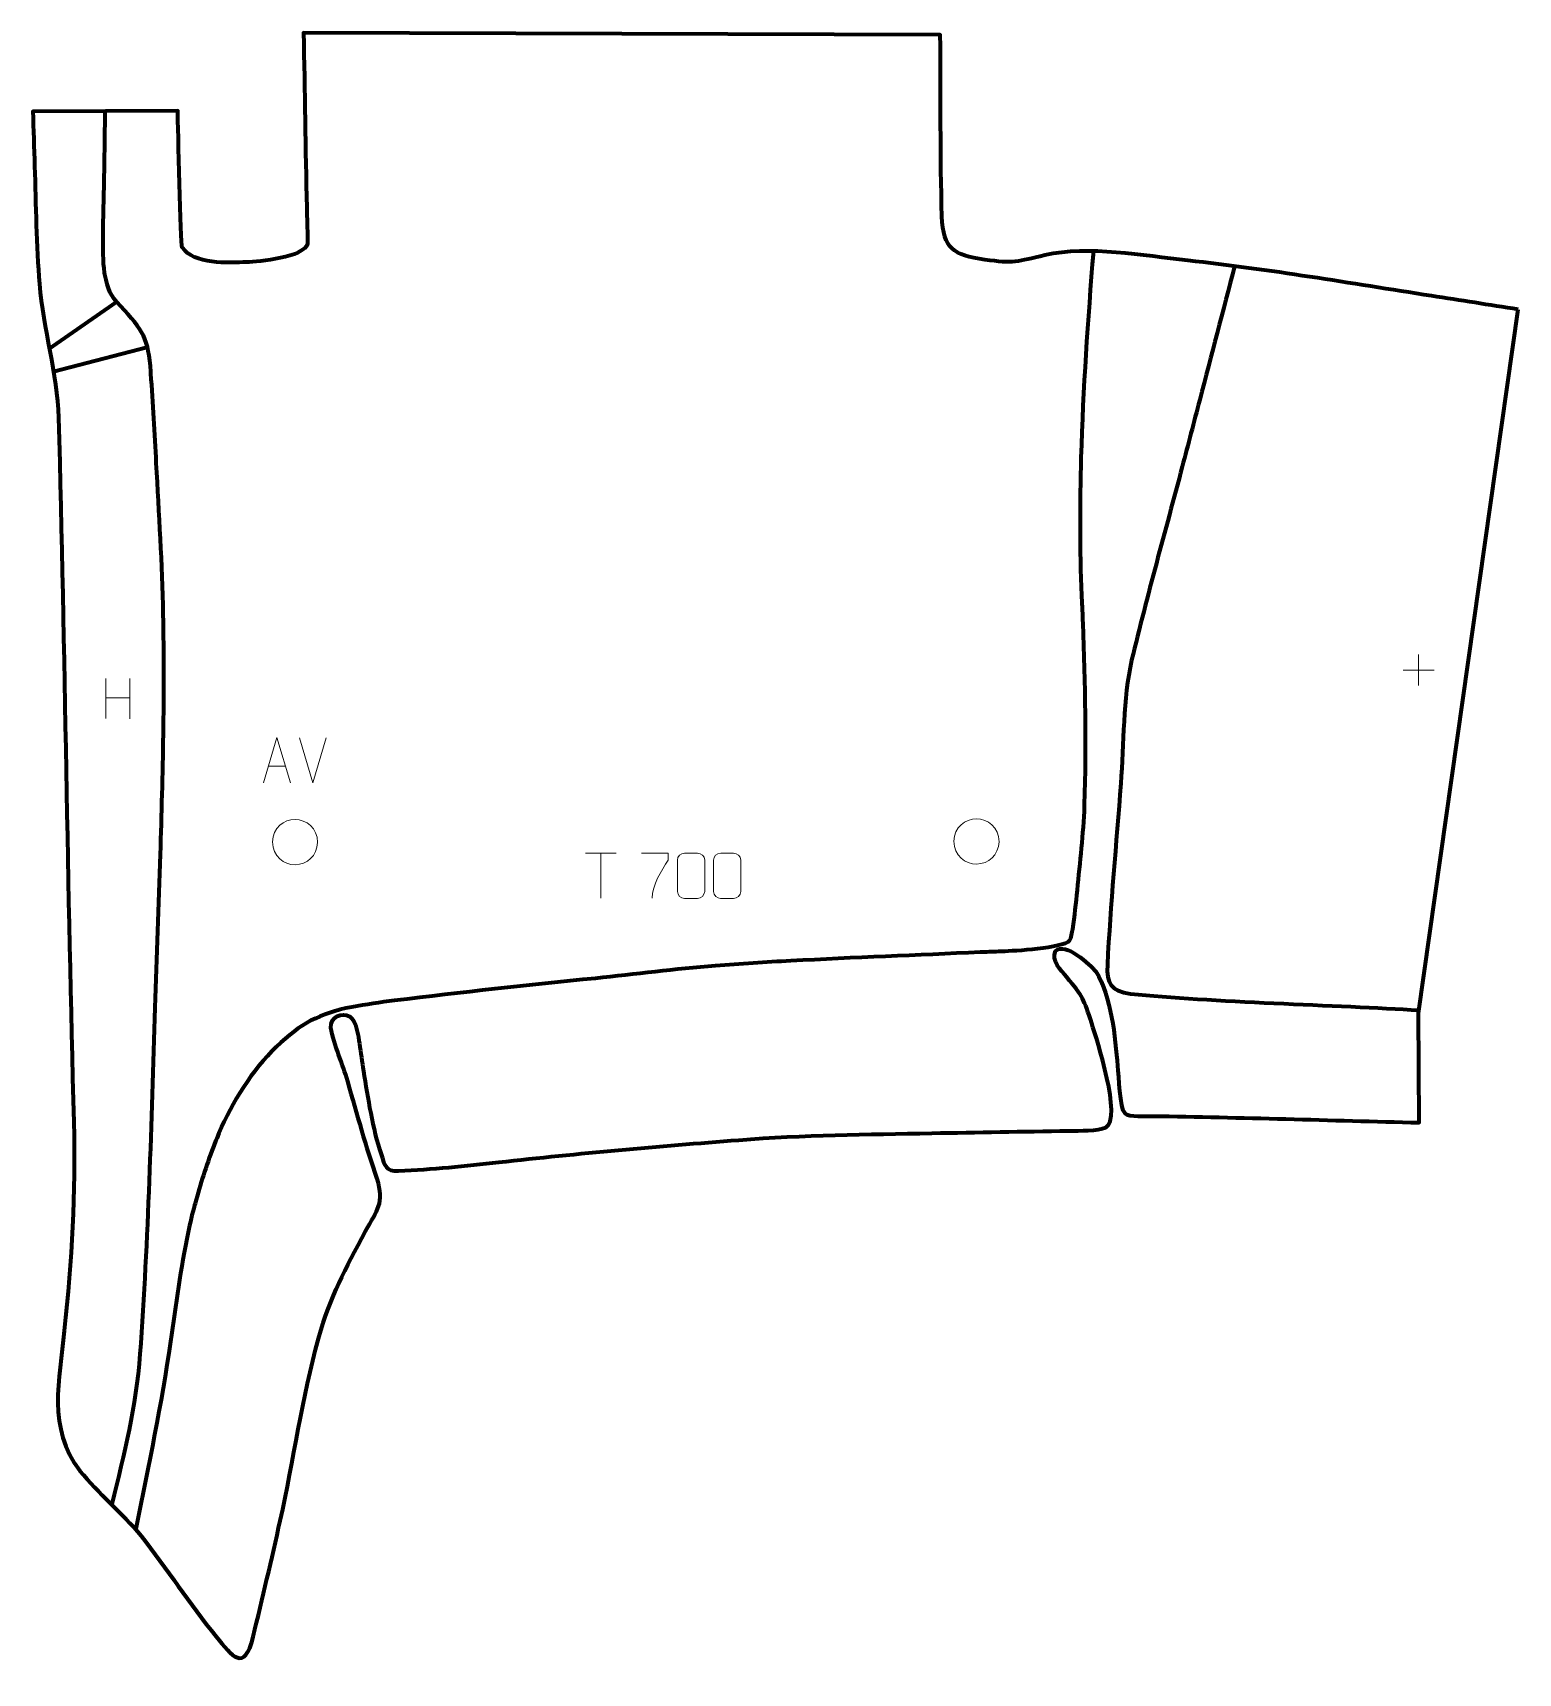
# Model space of a CAD drawing. Header units: millimetres. Extents: x 938 to 1761, y -31 to 877.
import ezdxf

# ---------------------------------------------------------------- set-up
doc = ezdxf.new("R2010")
doc.units = ezdxf.units.MM
doc.header["$MEASUREMENT"] = 0
doc.layers.add('layer 2', color=7, linetype='Continuous')
doc.layers.add('layer 3', color=7, linetype='Continuous')

msp = doc.modelspace()

# ---------------------------------------------------------------- linework, layer by layer
at = {"layer": 'layer 2', "color": 142, "lineweight": 158}
for points, knots in [([(982.0493, 62.5935), (988.9869, 91.4465), (995.4101, 115.9628), (997.5986, 145.8831), (997.5986, 145.8831), (1002.2814, 209.9097), (1003.7427, 273.532), (1005.9239, 337.644), (1005.9239, 337.644), (1006.892, 365.952), (1007.8505, 394.2601), (1008.7634, 422.5698), (1008.7634, 422.5698), (1010.1867, 466.8601), (1011.1658, 511.1095), (1010.3509, 555.4243), (1010.3509, 555.4243), (1009.8074, 583.3606), (1007.9918, 611.2623), (1006.4691, 639.1576), (1006.4691, 639.1576), (1005.5745, 655.6783), (1004.6146, 672.1912), (1003.4933, 688.6984), (1003.4933, 688.6984), (1003.4933, 688.6984), (1003.4284, 689.6498), (1003.4284, 689.6498), (1003.4284, 689.6498), (1002.1375, 708.2578), (999.2882, 712.6494), (986.6936, 726.0141), (986.6936, 726.0141), (980.8204, 732.2259), (979.7084, 735.2372), (978.0467, 743.568), (978.0467, 743.568), (978.0467, 743.568), (977.8697, 744.5952), (977.8697, 744.5952), (977.8697, 744.5952), (976.8425, 751.2081), (977.0053, 758.113), (977.0294, 764.7937), (977.0294, 764.7937), (977.055, 775.148), (977.4723, 785.744), (977.6311, 796.1464), (977.6311, 796.1464), (977.8195, 808.4919), (978.0078, 820.8375), (978.1962, 833.183), (978.1962, 833.183), (978.1962, 833.183), (978.2107, 834.1327), (978.2107, 834.1327)], [0, 0, 0, 0, 0.06666667, 0.06666667, 0.06666667, 0.06666667, 0.13333333, 0.13333333, 0.13333333, 0.13333333, 0.2, 0.2, 0.2, 0.2, 0.26666667, 0.26666667, 0.26666667, 0.26666667, 0.33333333, 0.33333333, 0.33333333, 0.33333333, 0.4, 0.4, 0.4, 0.4, 0.46666667, 0.46666667, 0.46666667, 0.46666667, 0.53333333, 0.53333333, 0.53333333, 0.53333333, 0.6, 0.6, 0.6, 0.6, 0.66666667, 0.66666667, 0.66666667, 0.66666667, 0.73333333, 0.73333333, 0.73333333, 0.73333333, 0.8, 0.8, 0.8, 0.8, 0.86666667, 0.86666667, 0.86666667, 0.86666667, 1, 1, 1, 1]), ([(1525.302, 756.5066), (1522.2487, 718.3953), (1519.5032, 680.4219), (1518.4569, 642.1891), (1518.4569, 642.1891), (1517.7709, 616.718), (1517.6637, 591.3312), (1518.7673, 565.8685), (1518.7673, 565.8685), (1518.7673, 565.8685), (1518.8094, 564.9124), (1518.8094, 564.9124), (1518.8094, 564.9124), (1519.0339, 560.13), (1519.2498, 555.3502), (1519.4282, 550.5658), (1519.4282, 550.5658), (1520.6255, 517.0889), (1521.3381, 483.6928), (1520.2715, 450.1992), (1520.2715, 450.1992), (1520.2715, 450.1992), (1520.2404, 449.2417), (1520.2404, 449.2417), (1520.2404, 449.2417), (1519.6976, 433.7003), (1517.737, 418.1888), (1516.2622, 402.7132), (1516.2622, 402.7132), (1515.5816, 395.4543), (1514.7678, 388.2853), (1513.682, 381.0741), (1513.682, 381.0741), (1513.4523, 379.638), (1512.9061, 375.8917), (1512.0912, 374.7165), (1512.0912, 374.7165), (1508.0664, 370.2768), (1481.5732, 369.0102), (1474.7127, 368.7214), (1474.7127, 368.7214), (1474.7127, 368.7214), (1474.1344, 368.6997), (1474.1344, 368.6997), (1474.1344, 368.6997), (1470.626, 368.5737), (1467.1185, 368.463), (1463.6104, 368.3227), (1463.6104, 368.3227), (1463.6104, 368.3227), (1462.6773, 368.282), (1462.6773, 368.282), (1462.6773, 368.282), (1427.7308, 366.7204), (1392.7789, 365.3353), (1357.8433, 363.5297), (1357.8433, 363.5297), (1343.8676, 362.8038), (1329.9181, 361.9274), (1315.969, 360.7921), (1315.969, 360.7921), (1293.7897, 358.9635), (1271.6914, 356.1689), (1249.5586, 353.8535), (1249.5586, 353.8535), (1212.4781, 350.0169), (1175.4122, 346.1509), (1138.4193, 341.5262), (1138.4193, 341.5262), (1130.492, 340.5318), (1122.669, 339.3932), (1114.8131, 337.9259), (1114.8131, 337.9259), (1096.6085, 334.4438), (1086.3093, 328.7157), (1072.9193, 315.9605), (1072.9193, 315.9605), (1059.3231, 302.7532), (1048.526, 285.4978), (1041.1167, 268.1134), (1041.1167, 268.1134), (1040.0145, 265.4768), (1038.9641, 262.8244), (1037.9247, 260.1626), (1037.9247, 260.1626), (1034.0163, 249.9922), (1030.8231, 239.695), (1027.9345, 229.1955), (1027.9345, 229.1955), (1027.9345, 229.1955), (1027.6805, 228.2635), (1027.6805, 228.2635), (1027.6805, 228.2635), (1026.3365, 223.2872), (1025.1485, 218.3241), (1024.0626, 213.2854), (1024.0626, 213.2854), (1019.802, 193.3208), (1017.282, 172.8976), (1014.3265, 152.7022), (1014.3265, 152.7022), (1009.2662, 118.2109), (1002.3399, 84.1379), (995.2607, 50.019), (995.2607, 50.019), (995.2607, 50.019), (995.0661, 49.0818), (995.0661, 49.0818)], [0, 0, 0, 0, 0.03571429, 0.03571429, 0.03571429, 0.03571429, 0.07142857, 0.07142857, 0.07142857, 0.07142857, 0.10714286, 0.10714286, 0.10714286, 0.10714286, 0.14285714, 0.14285714, 0.14285714, 0.14285714, 0.17857143, 0.17857143, 0.17857143, 0.17857143, 0.21428571, 0.21428571, 0.21428571, 0.21428571, 0.25, 0.25, 0.25, 0.25, 0.28571429, 0.28571429, 0.28571429, 0.28571429, 0.32142857, 0.32142857, 0.32142857, 0.32142857, 0.35714286, 0.35714286, 0.35714286, 0.35714286, 0.39285714, 0.39285714, 0.39285714, 0.39285714, 0.42857143, 0.42857143, 0.42857143, 0.42857143, 0.46428571, 0.46428571, 0.46428571, 0.46428571, 0.5, 0.5, 0.5, 0.5, 0.53571429, 0.53571429, 0.53571429, 0.53571429, 0.57142857, 0.57142857, 0.57142857, 0.57142857, 0.60714286, 0.60714286, 0.60714286, 0.60714286, 0.64285714, 0.64285714, 0.64285714, 0.64285714, 0.67857143, 0.67857143, 0.67857143, 0.67857143, 0.71428571, 0.71428571, 0.71428571, 0.71428571, 0.75, 0.75, 0.75, 0.75, 0.78571429, 0.78571429, 0.78571429, 0.78571429, 0.82142857, 0.82142857, 0.82142857, 0.82142857, 0.85714286, 0.85714286, 0.85714286, 0.85714286, 0.89285714, 0.89285714, 0.89285714, 0.89285714, 0.92857143, 0.92857143, 0.92857143, 0.92857143, 1, 1, 1, 1]), ([(1603.4992, 748.1818), (1597.0556, 723.5192), (1590.612, 698.8565), (1584.1683, 674.1939), (1584.1683, 674.1939), (1580.9465, 661.8626), (1577.7247, 649.5313), (1574.5029, 637.1998), (1574.5029, 637.1998), (1565.1557, 601.5217), (1555.0404, 565.8064), (1546.4933, 529.9503), (1546.4933, 529.9503), (1541.6195, 508.5497), (1542.147, 483.789), (1540.5042, 461.6786), (1540.5042, 461.6786), (1538.0006, 428.3238), (1534.7729, 394.7832), (1533.0609, 361.4011), (1533.0609, 361.4011), (1532.6138, 350.7648), (1534.7768, 347.2611), (1545.8774, 345.2589), (1545.8774, 345.2589), (1589.4928, 340.8131), (1660.8172, 339.0195), (1705.5744, 336.2056)], [0, 0, 0, 0, 0.125, 0.125, 0.125, 0.125, 0.25, 0.25, 0.25, 0.25, 0.375, 0.375, 0.375, 0.375, 0.5, 0.5, 0.5, 0.5, 0.625, 0.625, 0.625, 0.625, 0.75, 0.75, 0.75, 0.75, 1, 1, 1, 1])]:
    msp.add_open_spline(points, degree=3, knots=knots, dxfattribs=at)
for points in [[(984.4607, 728.223), (984.4607, 728.223), (946.9998, 702.1729), (946.9998, 702.1729)], [(1001.267, 703.2569), (1001.267, 703.2569), (949.3019, 689.7734), (949.3019, 689.7734)]]:
    msp.add_open_spline(points, degree=3, dxfattribs=at)
at = {"layer": 'layer 2', "color": 142, "lineweight": 9}
for points in [[(1705.3971, 533.138), (1705.3971, 533.138), (1705.3971, 515.9322), (1705.3971, 515.9322)], [(978.5934, 519.9314), (978.5934, 519.9314), (978.5934, 497.6703), (978.5934, 497.6703)], [(991.7496, 519.9314), (991.7496, 519.9314), (991.7496, 497.5122), (991.7496, 497.5122)], [(1696.7942, 524.5351), (1696.7942, 524.5351), (1714, 524.5351), (1714, 524.5351)], [(978.6109, 509.2562), (978.6109, 509.2562), (991.7496, 509.2562), (991.7496, 509.2562)], [(1093.1466, 462.1659), (1093.1466, 462.1659), (1085.8248, 487.1195), (1085.8248, 487.1195)], [(1100.4685, 487.1195), (1100.4685, 487.1195), (1093.1467, 462.1659), (1093.1467, 462.1659)], [(1068.5097, 471.4226), (1068.5097, 471.4226), (1078.0054, 471.4226), (1078.0054, 471.4226)], [(1244.0522, 423.0894), (1244.0522, 423.0894), (1261.0394, 423.0894), (1261.0394, 423.0894)], [(1252.546, 398.1594), (1252.546, 398.1594), (1252.546, 423.1129), (1252.546, 423.1129)]]:
    msp.add_open_spline(points, degree=3, dxfattribs=at)
for points, knots in [([(1065.7871, 462.1732), (1065.7871, 462.1732), (1073.1581, 487.1267), (1073.1581, 487.1267), (1073.1581, 487.1267), (1073.1581, 487.1267), (1080.728, 462.1732), (1080.728, 462.1732)], [0, 0, 0, 0, 0.33333333, 0.33333333, 0.33333333, 0.33333333, 1, 1, 1, 1]), ([(1070.7968, 429.3955), (1070.881, 437.3007), (1077.1595, 441.8793), (1083.2968, 441.7638), (1083.2968, 441.7638), (1089.4341, 441.8793), (1095.7126, 437.0419), (1095.7968, 429.1367), (1095.7968, 429.1367), (1095.356, 421.6018), (1090.0681, 416.8034), (1083.2968, 416.7684), (1083.2968, 416.7684), (1077.1595, 416.6529), (1070.881, 421.4903), (1070.7968, 429.3955)], [0, 0, 0, 0, 0.2, 0.2, 0.2, 0.2, 0.4, 0.4, 0.4, 0.4, 0.6, 0.6, 0.6, 0.6, 1, 1, 1, 1]), ([(1448.0929, 429.7486), (1448.1771, 437.6538), (1454.4556, 442.2324), (1460.5929, 442.1169), (1460.5929, 442.1169), (1466.7302, 442.2324), (1473.0087, 437.395), (1473.0929, 429.4898), (1473.0929, 429.4898), (1472.6521, 421.9549), (1467.3642, 417.1565), (1460.5929, 417.1215), (1460.5929, 417.1215), (1454.4556, 417.006), (1448.1771, 421.8434), (1448.0929, 429.7486)], [0, 0, 0, 0, 0.2, 0.2, 0.2, 0.2, 0.4, 0.4, 0.4, 0.4, 0.6, 0.6, 0.6, 0.6, 1, 1, 1, 1]), ([(1275.1378, 423.1154), (1275.1378, 423.1154), (1289.9539, 423.1154), (1289.9539, 423.1154), (1289.9539, 423.1154), (1289.9536, 421.8658), (1289.9536, 420.6162), (1289.9539, 419.3664), (1289.9539, 419.3664), (1285.9595, 413.3693), (1281.0443, 405.5357), (1281.0443, 398.1569)], [0, 0, 0, 0, 0.25, 0.25, 0.25, 0.25, 0.5, 0.5, 0.5, 0.5, 1, 1, 1, 1]), ([(1298.9651, 423.1354), (1301.3312, 423.1354), (1303.6977, 423.1354), (1306.0642, 423.1354), (1306.0642, 423.1354), (1308.0447, 423.171), (1310.0707, 421.6767), (1310.0978, 419.2346), (1310.0978, 419.2346), (1310.0974, 413.4772), (1310.0974, 407.7194), (1310.0978, 401.9612), (1310.0978, 401.9612), (1309.9557, 399.6336), (1308.2493, 398.1513), (1306.0642, 398.1405), (1306.0642, 398.1405), (1303.6918, 398.1409), (1301.3194, 398.1409), (1298.9474, 398.1405), (1298.9474, 398.1405), (1296.9889, 398.0349), (1294.9825, 399.9228), (1294.9939, 401.9438), (1294.9939, 401.9438), (1294.9943, 407.7244), (1294.9943, 413.5047), (1294.9939, 419.2845), (1294.9939, 419.2845), (1294.9982, 421.4265), (1296.7753, 423.149), (1298.9651, 423.1354)], [0, 0, 0, 0, 0.11111111, 0.11111111, 0.11111111, 0.11111111, 0.22222222, 0.22222222, 0.22222222, 0.22222222, 0.33333333, 0.33333333, 0.33333333, 0.33333333, 0.44444444, 0.44444444, 0.44444444, 0.44444444, 0.55555556, 0.55555556, 0.55555556, 0.55555556, 0.66666667, 0.66666667, 0.66666667, 0.66666667, 0.77777778, 0.77777778, 0.77777778, 0.77777778, 1, 1, 1, 1]), ([(1318.9651, 423.1354), (1321.3312, 423.1354), (1323.6977, 423.1354), (1326.0642, 423.1354), (1326.0642, 423.1354), (1328.0447, 423.171), (1330.0707, 421.6767), (1330.0978, 419.2346), (1330.0978, 419.2346), (1330.0974, 413.4772), (1330.0974, 407.7194), (1330.0978, 401.9612), (1330.0978, 401.9612), (1329.9557, 399.6336), (1328.2493, 398.1513), (1326.0642, 398.1405), (1326.0642, 398.1405), (1323.6918, 398.1409), (1321.3194, 398.1409), (1318.9474, 398.1405), (1318.9474, 398.1405), (1316.9889, 398.0349), (1314.9825, 399.9228), (1314.9939, 401.9438), (1314.9939, 401.9438), (1314.9943, 407.7244), (1314.9943, 413.5047), (1314.9939, 419.2845), (1314.9939, 419.2845), (1314.9982, 421.4265), (1316.7753, 423.149), (1318.9651, 423.1354)], [0, 0, 0, 0, 0.11111111, 0.11111111, 0.11111111, 0.11111111, 0.22222222, 0.22222222, 0.22222222, 0.22222222, 0.33333333, 0.33333333, 0.33333333, 0.33333333, 0.44444444, 0.44444444, 0.44444444, 0.44444444, 0.55555556, 0.55555556, 0.55555556, 0.55555556, 0.66666667, 0.66666667, 0.66666667, 0.66666667, 0.77777778, 0.77777778, 0.77777778, 0.77777778, 1, 1, 1, 1])]:
    msp.add_open_spline(points, degree=3, knots=knots, dxfattribs=at)
at = {"layer": 'layer 3', "color": 242, "lineweight": 158}
msp.add_open_spline([(1760.5271, 724.2616), (1760.5271, 724.2616), (1705.3541, 334.6494), (1705.3541, 334.6494), (1705.3541, 334.6494), (1705.3541, 334.6494), (1705.6624, 273.992), (1705.6624, 273.992), (1705.6624, 273.992), (1656.5289, 275.1881), (1607.2672, 276.8655), (1558.1406, 277.5838), (1558.1406, 277.5838), (1554.7392, 277.6335), (1544.8515, 276.8394), (1542.6536, 279.1082), (1542.6536, 279.1082), (1539.861, 281.9911), (1539.2265, 300.0158), (1538.7488, 305.3218), (1538.7488, 305.3218), (1537.3153, 321.2463), (1535.2365, 343.9044), (1526.7545, 357.5913), (1526.7545, 357.5913), (1523.3105, 361.5621), (1509.8045, 374.135), (1504.384, 369.1067), (1504.384, 369.1067), (1501.7066, 363.7678), (1507.3432, 358.2191), (1510.5358, 354.4365), (1510.5358, 354.4365), (1519.6391, 343.6509), (1520.001, 342.5423), (1524.4334, 328.8418), (1524.4334, 328.8418), (1527.2219, 320.1215), (1541.498, 276.1386), (1532.1339, 271.3376), (1532.1339, 271.3376), (1527.9587, 269.197), (1517.162, 269.4813), (1512.2005, 269.4742), (1512.2005, 269.4742), (1512.2005, 269.4742), (1511.5188, 269.4704), (1511.5188, 269.4704), (1511.5188, 269.4704), (1486.3214, 268.9679), (1461.0936, 268.6076), (1435.8873, 268.119), (1435.8873, 268.119), (1399.8443, 267.4619), (1364.9932, 267.1402), (1328.968, 264.3196), (1328.968, 264.3196), (1284.3613, 260.8276), (1240.5372, 257.0339), (1196.0595, 251.9815), (1196.0595, 251.9815), (1177.6541, 250.0463), (1159.1214, 248.0666), (1140.6316, 247.229), (1140.6316, 247.229), (1133.409, 246.9018), (1133.0125, 250.0826), (1130.8954, 256.479), (1130.8954, 256.479), (1126.206, 270.648), (1123.5472, 287.715), (1121.1621, 302.5231), (1121.1621, 302.5231), (1120.3482, 307.5788), (1119.6113, 312.6436), (1118.8956, 317.714), (1118.8956, 317.714), (1118.3624, 321.5394), (1117.2319, 330.7421), (1113.5483, 332.7469), (1113.5483, 332.7469), (1109.307, 335.0552), (1102.5947, 332.72), (1103.1416, 326.5315), (1103.1416, 326.5315), (1104.8635, 316.7898), (1109.6744, 306.4422), (1112.4947, 296.6584), (1112.4947, 296.6584), (1117.7178, 278.4355), (1122.5874, 260.8287), (1128.6959, 242.8333), (1128.6959, 242.8333), (1133.1269, 229.1542), (1128.6614, 225.7396), (1122.3879, 213.8996), (1122.3879, 213.8996), (1110.8145, 192.2365), (1103.1251, 178.5842), (1096.267, 154.4704), (1096.267, 154.4704), (1087.1867, 121.6172), (1082.5132, 86.9496), (1075.1062, 53.5133), (1075.1062, 53.5133), (1070.3459, 32.0584), (1065.2242, 10.5731), (1060.1115, -10.8051), (1060.1115, -10.8051), (1055.2993, -30.9271), (1048.3781, -21.3649), (1039.5654, -10.5464), (1039.5654, -10.5464), (1024.872, 7.5535), (1012.3557, 27.0091), (998.041, 45.1785), (998.041, 45.1785), (987.3793, 57.8224), (974.4152, 68.696), (964.1465, 81.1918), (964.1465, 81.1918), (946.0373, 104.7573), (952.7311, 131.529), (955.5275, 158.623), (955.5275, 158.623), (959.5584, 198.0193), (961.8634, 234.5649), (960.7625, 274.2307), (960.7625, 274.2307), (957.2332, 404.1859), (955.7806, 534.1852), (952.3823, 664.1425), (952.3823, 664.1425), (951.5052, 689.144), (943.8029, 713.2039), (941.7702, 738.3927), (941.7702, 738.3927), (940.0791, 759.7312), (939.7447, 782.0698), (939.0603, 803.5452), (939.0603, 803.5452), (938.7372, 813.6821), (938.4143, 823.8189), (938.0912, 833.9557), (938.0912, 833.9557), (938.0912, 833.9557), (1018.3301, 834.3096), (1018.3301, 834.3096), (1018.3301, 834.3096), (1018.5603, 825.6796), (1019.8648, 760.4737), (1020.8223, 758.5633), (1020.8223, 758.5633), (1027.3119, 749.1358), (1046.1953, 749.9931), (1056.4872, 750.4279), (1056.4872, 750.4279), (1063.2429, 750.7461), (1088.3356, 752.9247), (1090.1434, 760.6467), (1090.1434, 760.6467), (1090.4137, 761.8018), (1089.7915, 778.0374), (1089.7354, 780.7957), (1089.7354, 780.7957), (1089.0802, 813.0097), (1088.5923, 845.2269), (1088.0052, 877.4421), (1088.0052, 877.4421), (1088.0052, 877.4421), (1440.5439, 876.3804), (1440.5439, 876.3804), (1440.5439, 876.3804), (1440.8219, 842.967), (1440.4812, 809.162), (1441.4282, 775.8034), (1441.4282, 775.8034), (1442.4566, 757.5318), (1447.4663, 754.5647), (1465.2335, 751.7925), (1465.2335, 751.7925), (1480.9331, 749.4609), (1483.4312, 750.716), (1498.4247, 754.3066), (1498.4247, 754.3066), (1523.0603, 759.6564), (1552.5842, 754.0727), (1577.6211, 751.3551), (1577.6211, 751.3551), (1622.8096, 746.3742), (1667.5946, 738.7706), (1712.4938, 731.7581), (1712.4938, 731.7581), (1728.5049, 729.2593), (1744.516, 726.7605), (1760.5271, 724.2616)], degree=3, knots=[0, 0, 0, 0, 0.02, 0.02, 0.02, 0.02, 0.04, 0.04, 0.04, 0.04, 0.06, 0.06, 0.06, 0.06, 0.08, 0.08, 0.08, 0.08, 0.1, 0.1, 0.1, 0.1, 0.12, 0.12, 0.12, 0.12, 0.14, 0.14, 0.14, 0.14, 0.16, 0.16, 0.16, 0.16, 0.18, 0.18, 0.18, 0.18, 0.2, 0.2, 0.2, 0.2, 0.22, 0.22, 0.22, 0.22, 0.24, 0.24, 0.24, 0.24, 0.26, 0.26, 0.26, 0.26, 0.28, 0.28, 0.28, 0.28, 0.3, 0.3, 0.3, 0.3, 0.32, 0.32, 0.32, 0.32, 0.34, 0.34, 0.34, 0.34, 0.36, 0.36, 0.36, 0.36, 0.38, 0.38, 0.38, 0.38, 0.4, 0.4, 0.4, 0.4, 0.42, 0.42, 0.42, 0.42, 0.44, 0.44, 0.44, 0.44, 0.46, 0.46, 0.46, 0.46, 0.48, 0.48, 0.48, 0.48, 0.5, 0.5, 0.5, 0.5, 0.52, 0.52, 0.52, 0.52, 0.54, 0.54, 0.54, 0.54, 0.56, 0.56, 0.56, 0.56, 0.58, 0.58, 0.58, 0.58, 0.6, 0.6, 0.6, 0.6, 0.62, 0.62, 0.62, 0.62, 0.64, 0.64, 0.64, 0.64, 0.66, 0.66, 0.66, 0.66, 0.68, 0.68, 0.68, 0.68, 0.7, 0.7, 0.7, 0.7, 0.72, 0.72, 0.72, 0.72, 0.74, 0.74, 0.74, 0.74, 0.76, 0.76, 0.76, 0.76, 0.78, 0.78, 0.78, 0.78, 0.8, 0.8, 0.8, 0.8, 0.82, 0.82, 0.82, 0.82, 0.84, 0.84, 0.84, 0.84, 0.86, 0.86, 0.86, 0.86, 0.88, 0.88, 0.88, 0.88, 0.9, 0.9, 0.9, 0.9, 0.92, 0.92, 0.92, 0.92, 0.94, 0.94, 0.94, 0.94, 0.96, 0.96, 0.96, 0.96, 1, 1, 1, 1], dxfattribs=at)

doc.saveas('drawing.dxf')
